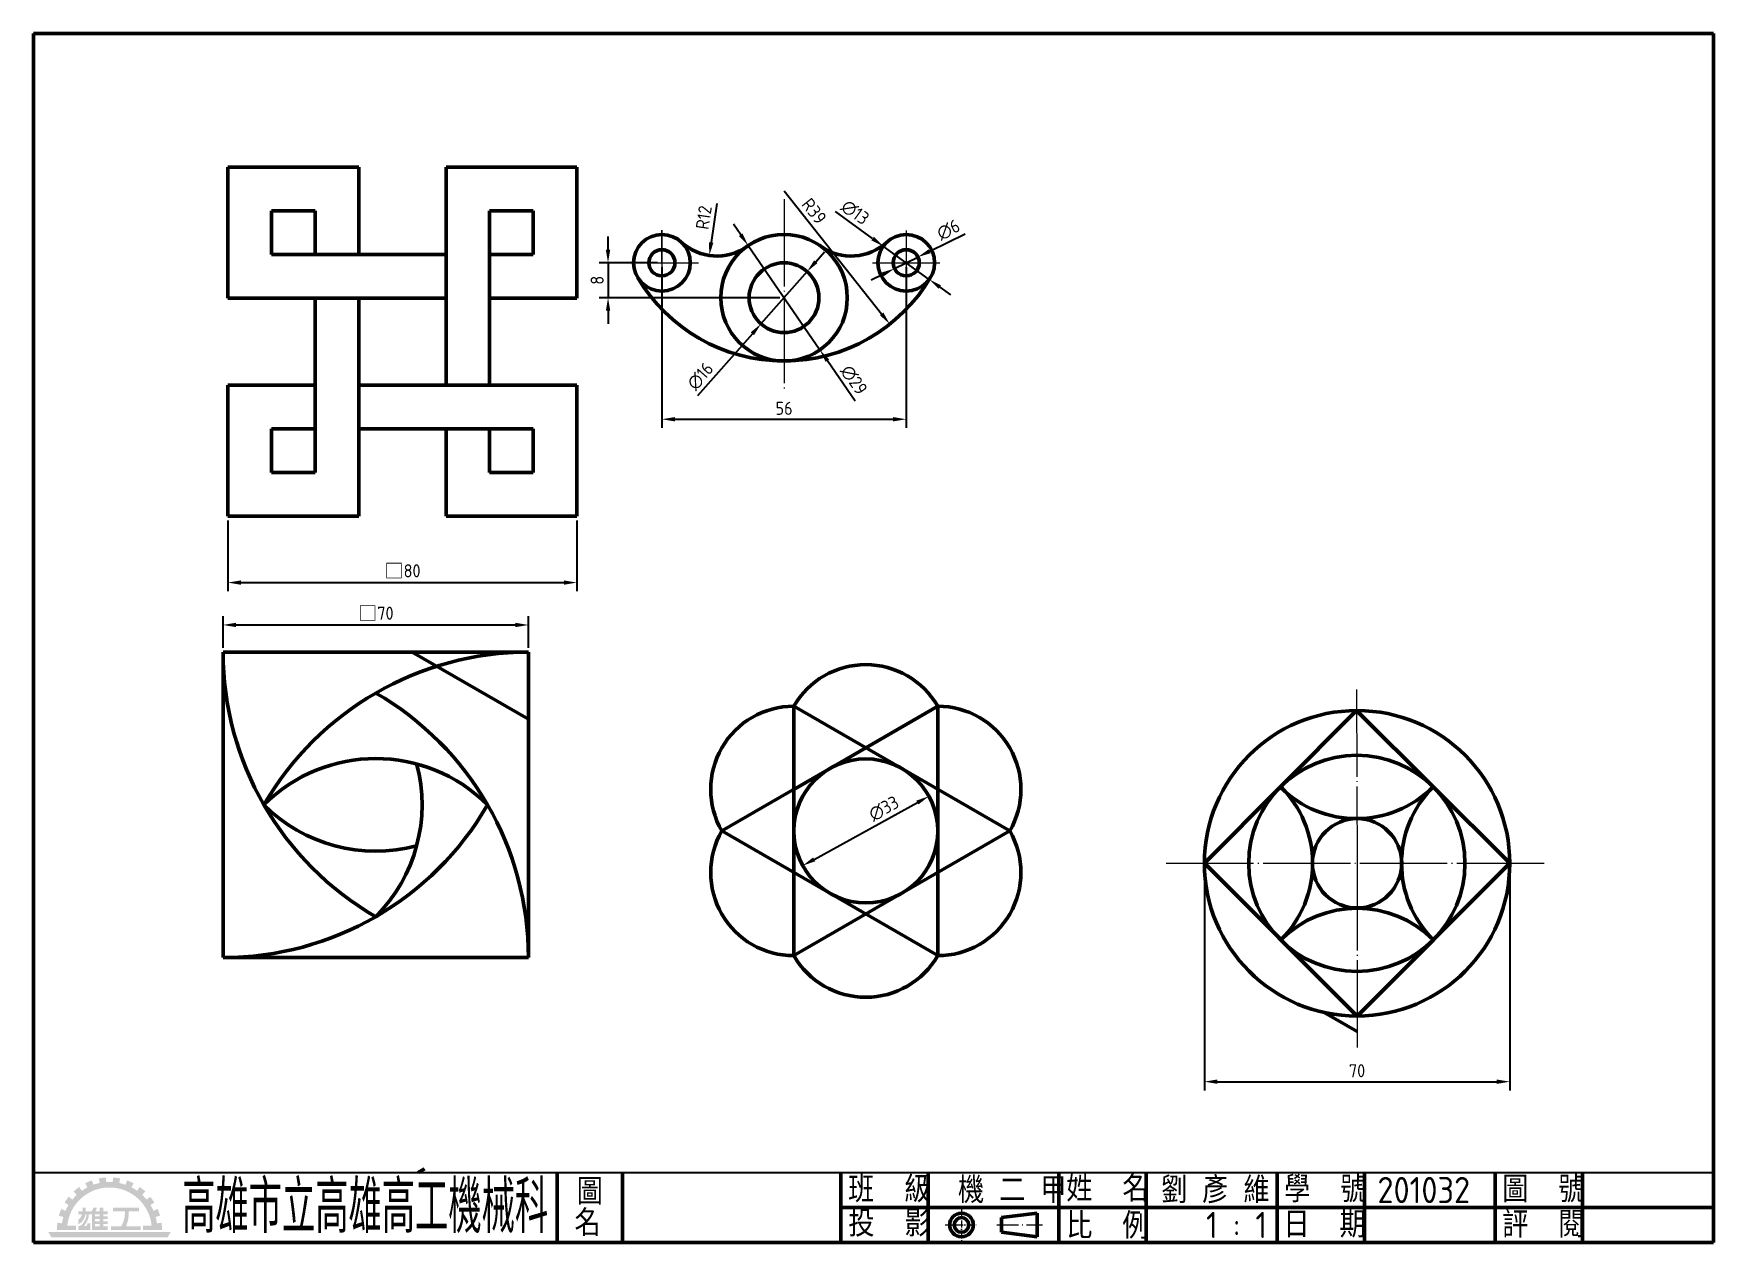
# Model space of a CAD drawing. Extents: x 25 to 410, y 10 to 287.
import ezdxf
from ezdxf.enums import TextEntityAlignment as Align

# ---------------------------------------------------------------- set-up
doc = ezdxf.new("R2010")
doc.units = 0
doc.header["$PDMODE"] = 3
for name, pattern in [('中心線', [22.2, 20, -1, 0.2, -1]), ('中心線5', [6.8, 5, -0.8, 0.2, -0.8]), ('中心線5偏位', [5.1, 2, -0.5, 0.1, -0.5, 2])]:
    doc.linetypes.add(name, pattern=pattern)
doc.layers.get('0').update_dxf_attribs({"linetype": 'CONTINUOUS'})
doc.layers.get('Defpoints').update_dxf_attribs({"linetype": 'CONTINUOUS'})
for name, color, linetype, lineweight in [('中心線層', 2, '中心線', 18), ('尺度線層', 3, 'CONTINUOUS', 18), ('文字層', 6, 'CONTINUOUS', 18), ('輪廓線層', 7, 'CONTINUOUS', 50)]:
    doc.layers.add(name, color=color, linetype=linetype, lineweight=lineweight)
doc.styles.add('CNS', font='isocp.shx', dxfattribs={"bigfont": 'chineset.shx'})
doc.dimstyles.new('CNS', dxfattribs={"dimscale": 0, "dimtxt": 3, "dimasz": 3, "dimexe": 2, "dimexo": 1, "dimgap": 1, "dimtad": 1, "dimdsep": 46, "dimtxsty": 'CNS', "dimcen": 0, "dimclrt": 1, "dimadec": 0, "dimazin": 0, "dimtfac": 1, "dimtmove": 0, "dimatfit": 3, "dimfxl": 1, "dimtolj": 1, "dimtzin": 0, "dimarcsym": 0})
doc.dimstyles.new('CNS$3', dxfattribs={"dimscale": 0, "dimtxt": 3, "dimasz": 3, "dimexe": 2, "dimexo": 1, "dimgap": 1, "dimtad": 1, "dimdsep": 46, "dimtxsty": 'CNS', "dimcen": 0, "dimclrt": 1, "dimadec": 0, "dimazin": 0, "dimtfac": 1, "dimtmove": 0, "dimatfit": 0, "dimfxl": 1, "dimtolj": 1, "dimtzin": 0, "dimarcsym": 0})
doc.dimstyles.new('CNS$4', dxfattribs={"dimscale": 0, "dimtxt": 3, "dimasz": 3, "dimexe": 2, "dimexo": 1, "dimgap": 1, "dimtad": 1, "dimdsep": 46, "dimtxsty": 'CNS', "dimcen": 0, "dimclrt": 1, "dimadec": 0, "dimazin": 0, "dimtfac": 1, "dimtmove": 0, "dimatfit": 0, "dimfxl": 1, "dimtolj": 1, "dimtzin": 0, "dimarcsym": 0})

# ---------------------------------------------------------------- blocks, each defined once
blk = doc.blocks.new('*D0')
at = {"layer": 'Defpoints', "color": 0}
for p in [(69.53, 176.41), (149.53, 176.41), (149.53, 161.2)]:
    blk.add_point(p, dxfattribs=at)
at = {"layer": '尺度線層', "color": 0, "lineweight": -2}
for p, q in [((69.53, 175.41), (69.53, 159.2)), ((149.53, 175.41), (149.53, 159.2)), ((72.53, 161.2), (146.53, 161.2))]:
    blk.add_line(p, q, dxfattribs=at)
at = {"layer": '尺度線層', "color": 0}
for points in [[(72.53, 161.7), (72.53, 160.7), (69.53, 161.2)], [(146.53, 161.7), (146.53, 160.7), (149.53, 161.2)]]:
    blk.add_solid(points, dxfattribs=at)
at = {"layer": '尺度線層', "color": 1, "insert": (109.53, 163.85), "char_height": 3, "attachment_point": 5, "style": 'CNS'}
blk.add_mtext('\\A1;{\\fSimSun|b0|i0|c134|p2;\\H1.0833x;□}80', dxfattribs=at)
blk = doc.blocks.new('*D1')
at = {"layer": 'Defpoints', "color": 0}
for p in [(169, 234.48), (225, 234.48), (225, 198.63)]:
    blk.add_point(p, dxfattribs=at)
at = {"layer": '尺度線層', "color": 0, "lineweight": -2}
for p, q in [((169, 233.48), (169, 196.63)), ((225, 233.48), (225, 196.63)), ((172, 198.63), (222, 198.63))]:
    blk.add_line(p, q, dxfattribs=at)
at = {"layer": '尺度線層', "color": 0}
for points in [[(172, 199.13), (172, 198.13), (169, 198.63)], [(222, 199.13), (222, 198.13), (225, 198.63)]]:
    blk.add_solid(points, dxfattribs=at)
at = {"layer": '尺度線層', "color": 1, "insert": (197, 201.13), "char_height": 3, "attachment_point": 5, "style": 'CNS'}
blk.add_mtext('\\A1;56', dxfattribs=at)
blk = doc.blocks.new('*D4')
at = {"layer": 'Defpoints', "color": 0}
for p in [(230.19, 112.24), (201.28, 96.33)]:
    blk.add_point(p, dxfattribs=at)
at = {"layer": '尺度線層', "color": 0, "lineweight": -2}
blk.add_line((203.91, 97.78), (227.56, 110.8), dxfattribs=at)
at = {"layer": '尺度線層', "color": 0}
for points in [[(227.32, 111.23), (227.8, 110.36), (230.19, 112.24)], [(203.66, 98.22), (204.15, 97.34), (201.28, 96.33)]]:
    blk.add_solid(points, dxfattribs=at)
at = {"layer": '尺度線層', "color": 1, "insert": (219.88, 109.42), "char_height": 3, "attachment_point": 5, "rotation": 28.8204, "style": 'CNS'}
blk.add_mtext('\\A1;∅33', dxfattribs=at)
blk = doc.blocks.new('*D5')
at = {"layer": 'Defpoints', "color": 0}
for p in [(293.33, 96.88), (363.33, 96.88), (363.33, 46.83)]:
    blk.add_point(p, dxfattribs=at)
at = {"layer": '尺度線層', "color": 0, "lineweight": -2}
for p, q in [((293.33, 95.88), (293.33, 44.83)), ((363.33, 95.88), (363.33, 44.83)), ((296.33, 46.83), (360.33, 46.83))]:
    blk.add_line(p, q, dxfattribs=at)
at = {"layer": '尺度線層', "color": 0}
for points in [[(296.33, 47.33), (296.33, 46.33), (293.33, 46.83)], [(360.33, 47.33), (360.33, 46.33), (363.33, 46.83)]]:
    blk.add_solid(points, dxfattribs=at)
at = {"layer": '尺度線層', "color": 1, "insert": (328.33, 49.33), "char_height": 3, "attachment_point": 5, "style": 'CNS'}
blk.add_mtext('\\A1;70', dxfattribs=at)
blk = doc.blocks.new('*D6')
at = {"layer": 'Defpoints', "color": 0}
for p in [(138.42, 151.49), (68.42, 145.26), (138.42, 145.26)]:
    blk.add_point(p, dxfattribs=at)
at = {"layer": '尺度線層', "color": 0, "lineweight": -2}
for p, q in [((68.42, 146.26), (68.42, 153.49)), ((71.42, 151.49), (135.42, 151.49)), ((138.42, 146.26), (138.42, 153.49))]:
    blk.add_line(p, q, dxfattribs=at)
at = {"layer": '尺度線層', "color": 0}
for points in [[(71.42, 151.99), (71.42, 150.99), (68.42, 151.49)], [(135.42, 151.99), (135.42, 150.99), (138.42, 151.49)]]:
    blk.add_solid(points, dxfattribs=at)
at = {"layer": '尺度線層', "color": 1, "insert": (103.42, 154.14), "char_height": 3, "attachment_point": 5, "style": 'CNS'}
blk.add_mtext('\\A1;{\\fSimSun|b0|i0|c134|p2;\\H1.0833x;□}70', dxfattribs=at)
blk = doc.blocks.new('*D7')
at = {"layer": 'Defpoints', "color": 0}
for p in [(219.73, 238.28), (230.27, 230.67)]:
    blk.add_point(p, dxfattribs=at)
at = {"layer": '尺度線層', "color": 0, "lineweight": -2}
for p, q in [((217.3, 240.04), (208.77, 246.2)), ((230.27, 230.67), (219.73, 238.28)), ((232.7, 228.91), (235.13, 227.16))]:
    blk.add_line(p, q, dxfattribs=at)
at = {"layer": '尺度線層', "color": 0}
for points in [[(217.59, 240.45), (217.01, 239.64), (219.73, 238.28)], [(232.99, 229.32), (232.41, 228.51), (230.27, 230.67)]]:
    blk.add_solid(points, dxfattribs=at)
at = {"layer": '尺度線層', "color": 1, "insert": (213.28, 246.03), "char_height": 3, "attachment_point": 5, "rotation": 324.149, "style": 'CNS'}
blk.add_mtext('\\A1;∅13', dxfattribs=at)
blk = doc.blocks.new('*D8')
at = {"layer": 'Defpoints', "color": 0}
for p in [(227.69, 235.8), (222.31, 233.15)]:
    blk.add_point(p, dxfattribs=at)
at = {"layer": '尺度線層', "color": 0, "lineweight": -2}
for p, q in [((230.38, 237.13), (238.49, 241.14)), ((222.31, 233.15), (227.69, 235.8)), ((219.62, 231.82), (216.93, 230.49))]:
    blk.add_line(p, q, dxfattribs=at)
at = {"layer": '尺度線層', "color": 0}
for points in [[(230.16, 237.58), (230.6, 236.68), (227.69, 235.8)], [(219.4, 232.27), (219.84, 231.37), (222.31, 233.15)]]:
    blk.add_solid(points, dxfattribs=at)
at = {"layer": '尺度線層', "color": 1, "insert": (234.67, 242.04), "char_height": 3, "attachment_point": 5, "rotation": 26.2751, "style": 'CNS'}
blk.add_mtext('\\A1;∅6', dxfattribs=at)
blk = doc.blocks.new('*D9')
at = {"layer": 'Defpoints', "color": 0}
for p in [(169, 234.48), (156.66, 226.48), (197, 226.48)]:
    blk.add_point(p, dxfattribs=at)
at = {"layer": '尺度線層', "color": 0, "lineweight": -2}
for p, q in [((156.66, 237.48), (156.66, 240.48)), ((168, 234.48), (154.66, 234.48)), ((156.66, 234.48), (156.66, 226.48)), ((196, 226.48), (154.66, 226.48)), ((156.66, 223.48), (156.66, 220.48))]:
    blk.add_line(p, q, dxfattribs=at)
at = {"layer": '尺度線層', "color": 0}
for points in [[(156.16, 237.48), (157.16, 237.48), (156.66, 234.48)], [(156.16, 223.48), (157.16, 223.48), (156.66, 226.48)]]:
    blk.add_solid(points, dxfattribs=at)
at = {"layer": '尺度線層', "color": 1, "insert": (154.16, 230.48), "char_height": 3, "attachment_point": 5, "rotation": 90, "style": 'CNS'}
blk.add_mtext('\\A1;8', dxfattribs=at)
blk = doc.blocks.new('*D10')
at = {"layer": 'Defpoints', "color": 0}
for p in [(181.59, 248.03), (179.87, 236.16)]:
    blk.add_point(p, dxfattribs=at)
at = {"layer": '尺度線層', "color": 0, "lineweight": -2}
blk.add_line((181.59, 248.03), (180.3, 239.13), dxfattribs=at)
at = {"layer": '尺度線層', "color": 0}
blk.add_solid([(179.8, 239.2), (180.79, 239.06), (179.87, 236.16)], dxfattribs=at)
at = {"layer": '尺度線層', "color": 1, "insert": (178.6, 244.85), "char_height": 3, "attachment_point": 5, "rotation": 81.7535, "style": 'CNS'}
blk.add_mtext('\\A1;R12', dxfattribs=at)
blk = doc.blocks.new('*D11')
at = {"layer": 'Defpoints', "color": 0}
for p in [(197, 250.98), (221.24, 220.42)]:
    blk.add_point(p, dxfattribs=at)
at = {"layer": '尺度線層', "color": 0, "lineweight": -2}
blk.add_line((197, 250.98), (219.37, 222.77), dxfattribs=at)
at = {"layer": '尺度線層', "color": 0}
blk.add_solid([(219.76, 223.08), (218.98, 222.46), (221.24, 220.42)], dxfattribs=at)
at = {"layer": '尺度線層', "color": 1, "insert": (203.89, 246.31), "char_height": 3, "attachment_point": 5, "rotation": 308.426, "style": 'CNS'}
blk.add_mtext('\\A1;R39', dxfattribs=at)
blk = doc.blocks.new('*D12')
at = {"layer": 'Defpoints', "color": 0}
for p in [(202.29, 232.48), (191.71, 220.47)]:
    blk.add_point(p, dxfattribs=at)
at = {"layer": '尺度線層', "color": 0, "lineweight": -2}
for p, q in [((204.27, 234.73), (206.25, 236.98)), ((202.29, 232.48), (191.71, 220.47)), ((189.73, 218.22), (177.2, 204.01))]:
    blk.add_line(p, q, dxfattribs=at)
at = {"layer": '尺度線層', "color": 0}
for points in [[(203.9, 235.06), (204.65, 234.4), (202.29, 232.48)], [(189.35, 218.55), (190.1, 217.89), (191.71, 220.47)]]:
    blk.add_solid(points, dxfattribs=at)
at = {"layer": '尺度線層', "color": 1, "insert": (177.82, 208.49), "char_height": 3, "attachment_point": 5, "rotation": 48.6163, "style": 'CNS'}
blk.add_mtext('\\A1;∅16', dxfattribs=at)
blk = doc.blocks.new('*D13')
at = {"layer": 'Defpoints', "color": 0}
for p in [(188.78, 238.42), (205.22, 214.53)]:
    blk.add_point(p, dxfattribs=at)
at = {"layer": '尺度線層', "color": 0, "lineweight": -2}
for p, q in [((187.08, 240.89), (185.38, 243.36)), ((188.78, 238.42), (205.22, 214.53)), ((206.92, 212.06), (213.28, 202.82))]:
    blk.add_line(p, q, dxfattribs=at)
at = {"layer": '尺度線層', "color": 0}
for points in [[(187.49, 241.18), (186.67, 240.61), (188.78, 238.42)], [(207.33, 212.34), (206.51, 211.78), (205.22, 214.53)]]:
    blk.add_solid(points, dxfattribs=at)
at = {"layer": '尺度線層', "color": 1, "insert": (213.01, 207.62), "char_height": 3, "attachment_point": 5, "rotation": 304.5344, "style": 'CNS'}
blk.add_mtext('\\A1;∅29', dxfattribs=at)

msp = doc.modelspace()

# ---------------------------------------------------------------- hatches: boundary and pattern name
at = {"layer": '文字層'}
h = msp.add_hatch(color=256, dxfattribs=at)
h.paths.add_polyline_path([(47.444, 22.616), (47.93, 23.553, 0.034161), (46.423, 24.208), (46.069, 23.213, 0.034161), (44.626, 23.617), (44.841, 24.651, 0.034161), (43.213, 24.875), (43.141, 23.821, 0.034161), (41.642, 23.821), (41.57, 24.875, 0.034161), (39.942, 24.651), (40.157, 23.617, 0.034161), (38.714, 23.213), (38.36, 24.208, 0.034161), (36.853, 23.553), (37.339, 22.616, 0.034161), (36.058, 21.837), (35.449, 22.699, 0.034161), (34.174, 21.663), (34.895, 20.891, 0.034161), (33.872, 19.795), (33.053, 20.462, 0.034161), (32.105, 19.119), (33.008, 18.571, 0.034161), (32.318, 17.24), (31.35, 17.661, 0.034161), (30.799, 16.112), (31.816, 15.827, 0.034161), (31.511, 14.36), (30.465, 14.504, 0.034161), (30.353, 12.864), (32.676, 12.864), (34.725, 12.864), (34.725, 13.815), (32.723, 13.815, -0.906522), (52.06, 13.815), (50.058, 13.815), (50.058, 12.864), (52.107, 12.864), (54.43, 12.864, 0.034161), (54.318, 14.504), (53.271, 14.36, 0.034161), (52.966, 15.827), (53.983, 16.112, 0.034161), (53.433, 17.661), (52.465, 17.24, 0.034161), (51.775, 18.571), (52.677, 19.119, 0.034161), (51.73, 20.462), (50.911, 19.795, 0.034161), (49.887, 20.891), (50.608, 21.663, 0.034161), (49.334, 22.699), (48.725, 21.837, 0.034161)])
h.paths.add_polyline_path([(56.436, 12.4), (28.347, 12.4), (29.086, 11.133), (55.697, 11.133)])
h.paths.add_polyline_path([(46.772, 16.976, -0.4324623), (46.877, 17.088), (49.129, 17.088), (49.129, 17.933), (43.173, 17.933), (43.173, 17.088), (45.816, 17.088, -0.4062896), (45.922, 16.986, -0.1355675), (45.125, 13.763, -0.2710986), (45.033, 13.709), (42.771, 13.709), (42.771, 12.864), (49.53, 12.864), (49.53, 13.709), (46.349, 13.709, -0.534383), (46.251, 13.855, 0.1140408)], flags=17)
edge = h.paths.add_edge_path(flags=17)
edge.add_line((42.011, 17.088), (40.955, 17.088))
edge.add_line((40.955, 17.088), (40.955, 17.933))
edge.add_line((40.955, 17.933), (40.11, 17.933))
edge.add_line((40.11, 17.933), (40.11, 17.088))
edge.add_line((40.11, 17.088), (39.187, 17.088))
edge.add_arc((36.665, 18.427), 2.855, 332.04919, 350.04876)
edge.add_line((39.477, 17.933), (38.632, 17.933))
edge.add_arc((37.652, 17.916), 0.98, -69.28167, 0.98538, ccw=False)
edge.add_line((37.999, 17), (37.998, 17.088))
edge.add_line((37.998, 17.088), (36.943, 17.088))
edge.add_spline(control_points=[(36.943, 17.088), (36.943, 17.089), (36.958, 17.371), (36.968, 17.652), (36.971, 17.933)], knot_values=[0, 0, 0, 0, 0.0095957, 4.0021691, 4.0021691, 4.0021691, 4.0021691], degree=3, periodic=0)
edge.add_line((36.971, 17.933), (36.204, 17.933))
edge.add_spline(control_points=[(36.204, 17.933), (36.213, 17.666), (36.243, 17.394), (36.228, 17.128)], knot_values=[0, 0, 0, 0, 3.8001495, 3.8001495, 3.8001495, 3.8001495], degree=3, periodic=0)
edge.add_arc((36.185, 17.131), 0.0422, -90, 0.98697, ccw=False)
edge.add_line((36.185, 17.088), (35.253, 17.088))
edge.add_line((35.253, 17.088), (35.253, 16.408))
edge.add_line((35.253, 16.408), (36.057, 16.408))
edge.add_spline(control_points=[(36.057, 16.408), (36.078, 16.332), (35.96, 16.031), (35.732, 15.602), (35.417, 15.324), (35.253, 15.249)], knot_values=[7.3300886, 7.3300886, 7.3300886, 7.3300886, 8.5708359, 11.5701734, 14.1242576, 14.1242576, 14.1242576, 14.1242576], degree=3, periodic=0)
edge.add_line((35.253, 15.249), (35.253, 14.178))
edge.add_spline(control_points=[(35.253, 14.178), (35.487, 14.263), (36.028, 14.577), (36.54, 15.345), (36.803, 16.009), (36.869, 16.352), (36.878, 16.408)], knot_values=[7.2349194, 7.2349194, 7.2349194, 7.2349194, 10.7683339, 15.8632474, 20.0182649, 20.8272028, 20.8272028, 20.8272028, 20.8272028], degree=3, periodic=0)
edge.add_line((36.878, 16.408), (37.154, 16.394))
edge.add_spline(control_points=[(37.154, 16.394), (37.133, 16.054), (36.941, 15.401), (36.475, 14.575), (35.975, 13.884), (35.463, 13.712), (35.253, 13.709)], knot_values=[0, 0, 0, 0, 4.8346594, 9.4113524, 13.5713852, 16.5633311, 16.5633311, 16.5633311, 16.5633311], degree=3, periodic=0)
edge.add_line((35.253, 13.709), (35.253, 12.864))
edge.add_line((35.253, 12.864), (37.998, 12.864))
edge.add_line((37.998, 12.864), (37.998, 14.387))
edge.add_line((37.998, 14.387), (37.389, 14.387))
edge.add_arc((37.389, 14.303), 0.0845, 90, 183.95095)
edge.add_arc((36.676, 14.253), 0.63, -55.81642, 3.95095, ccw=False)
edge.add_line((37.03, 13.732), (36.7, 13.732))
edge.add_arc((36.7, 13.817), 0.0845, 142.65089, 270, ccw=False)
edge.add_spline(control_points=[(36.633, 13.868), (36.798, 14.085), (37.112, 14.583), (37.548, 15.41), (37.643, 16.069), (37.668, 16.408)], knot_values=[0, 0, 0, 0, 3.8826483, 8.339679, 13.167216, 13.167216, 13.167216, 13.167216], degree=3, periodic=0)
edge.add_line((37.668, 16.408), (38.003, 16.408))
edge.add_arc((37.725, 18.151), 1.765, 279.05865, 293.21741)
edge.add_line((38.421, 16.529), (38.421, 12.864))
edge.add_line((38.421, 12.864), (42.011, 12.864))
edge.add_line((42.011, 12.864), (42.011, 13.709))
edge.add_line((42.011, 13.709), (40.955, 13.709))
edge.add_line((40.955, 13.709), (40.955, 14.202))
edge.add_line((40.955, 14.202), (42.011, 14.202))
edge.add_line((42.011, 14.202), (42.011, 14.836))
edge.add_line((42.011, 14.836), (40.955, 14.836))
edge.add_line((40.955, 14.836), (40.955, 15.328))
edge.add_line((40.955, 15.328), (42.011, 15.328))
edge.add_line((42.011, 15.328), (42.011, 15.962))
edge.add_line((42.011, 15.962), (40.955, 15.962))
edge.add_line((40.955, 15.962), (40.955, 16.455))
edge.add_line((40.955, 16.455), (42.011, 16.455))
edge.add_line((42.011, 16.455), (42.011, 17.088))
h.paths.add_polyline_path([(40.11, 16.455), (40.11, 15.962), (39.097, 15.962), (39.097, 16.455)], flags=16)
h.paths.add_polyline_path([(40.11, 15.328), (40.11, 14.836), (39.097, 14.836), (39.097, 15.328)], flags=16)
h.paths.add_polyline_path([(40.11, 14.202), (40.11, 13.709), (39.097, 13.709), (39.097, 14.202)], flags=16)

# ---------------------------------------------------------------- linework, layer by layer
msp.add_line((25, 26), (410, 26))
at = {"layer": '中心線層'}
for p, q in [((196.999, 249.075), (196.999, 204.757)), ((168.999, 234.477), (168.999, 241.992)), ((168.999, 241.992), (168.999, 233.477)), ((224.999, 241.848), (224.999, 233.477)), ((160.811, 234.477), (177.395, 234.477)), ((168.999, 234.477), (168.999, 233.477)), ((217.297, 234.477), (232.668, 234.477)), ((224.999, 234.477), (224.999, 234.477)), ((328.203, 136.702), (328.331, 96.876)), ((284.597, 96.876), (371.798, 96.876)), ((328.331, 96.876), (328.331, 54.344))]:
    msp.add_line(p, q, dxfattribs=at)
at = {"layer": '中心線層', "linetype": '中心線5偏位', "ltscale": 0.8}
for p, q in [((237.67, 17.52), (237.67, 10.434)), ((233.925, 14), (241.256, 14))]:
    msp.add_line(p, q, dxfattribs=at)
at = {"layer": '中心線層', "linetype": '中心線5'}
msp.add_line((245.756, 14), (256.208, 14), dxfattribs=at)
at = {"layer": '輪廓線層', "color": 5}
for p, q in [((410, 287), (25, 287)), ((25, 287), (25, 10)), ((410, 10), (410, 287)), ((25, 10), (410, 10))]:
    msp.add_line(p, q, dxfattribs=at)
at = {"layer": '輪廓線層'}
for p, q in [((69.527, 226.409), (69.527, 256.409)), ((69.527, 256.409), (99.527, 256.409)), ((99.527, 256.409), (99.527, 236.409)), ((119.527, 206.409), (119.527, 256.409)), ((119.527, 256.409), (149.527, 256.409)), ((149.527, 256.409), (149.527, 226.409)), ((79.527, 236.409), (79.527, 246.409)), ((79.527, 246.409), (89.527, 246.409)), ((89.527, 246.409), (89.527, 236.409)), ((129.527, 226.409), (129.527, 246.409)), ((129.527, 246.409), (139.527, 246.409)), ((139.527, 246.409), (139.527, 236.409)), ((119.527, 236.409), (79.527, 236.409)), ((139.527, 236.409), (129.527, 236.409)), ((89.527, 226.409), (69.527, 226.409)), ((89.527, 206.409), (89.527, 226.409)), ((89.527, 226.409), (119.527, 226.409)), ((99.527, 196.409), (99.527, 226.409)), ((149.527, 226.409), (129.527, 226.409)), ((129.527, 206.409), (129.527, 226.409)), ((69.527, 176.409), (69.527, 206.409)), ((69.527, 206.409), (89.527, 206.409)), ((89.527, 206.409), (89.527, 196.409)), ((149.527, 206.409), (99.527, 206.409)), ((149.527, 176.409), (149.527, 206.409)), ((89.527, 196.409), (79.527, 196.409)), ((79.527, 196.409), (79.527, 186.409)), ((89.527, 186.409), (89.527, 196.409)), ((99.527, 176.409), (99.527, 196.409)), ((99.527, 196.409), (119.527, 196.409)), ((119.527, 196.409), (119.527, 176.409)), ((119.527, 196.409), (139.527, 196.409)), ((129.527, 186.409), (129.527, 196.409)), ((139.527, 196.409), (139.527, 186.409)), ((79.527, 186.409), (89.527, 186.409)), ((139.527, 186.409), (129.527, 186.409)), ((69.527, 176.409), (99.527, 176.409)), ((119.527, 176.409), (149.527, 176.409)), ((138.418, 145.258), (68.418, 145.258)), ((68.418, 145.258), (68.418, 75.258)), ((138.418, 129.874), (111.773, 145.258)), ((138.418, 75.258), (138.418, 145.258)), ((232.234, 132.867), (182.734, 104.288)), ((199.234, 75.71), (199.234, 132.867)), ((199.234, 113.815), (232.234, 132.867)), ((199.234, 113.815), (232.234, 132.867)), ((248.734, 104.288), (199.234, 132.867)), ((232.234, 75.71), (232.234, 132.867)), ((328.219, 131.876), (293.331, 96.876)), ((363.331, 96.876), (328.219, 131.876)), ((232.234, 75.71), (182.734, 104.288)), ((199.234, 75.71), (248.734, 104.288)), ((248.734, 104.288), (199.234, 75.71)), ((293.331, 96.876), (328.331, 61.876)), ((328.331, 61.876), (363.331, 96.876)), ((138.418, 78.703), (138.335, 78.655)), ((138.418, 78.703), (138.335, 78.655)), ((68.418, 75.258), (138.418, 75.258)), ((320.758, 62.705), (328.331, 58.333)), ((114.563, 26.825), (113.134, 26)), ((246.862, 15.673), (254.99, 16.709)), ((246.862, 15.673), (246.862, 12.327)), ((254.99, 16.709), (254.99, 11.291)), ((246.862, 12.327), (254.99, 11.291))]:
    msp.add_line(p, q, dxfattribs=at)
at = {"layer": '輪廓線層', "color": 4}
for p, q in [((145, 10), (145, 26)), ((160, 10), (160, 26)), ((210, 10), (210, 26)), ((230, 10), (230, 26)), ((260, 10), (260, 26)), ((280, 10), (280, 26)), ((310, 10), (310, 26)), ((330, 10), (330, 26)), ((360, 10), (360, 26)), ((380, 10), (380, 26)), ((210, 18), (410, 18))]:
    msp.add_line(p, q, dxfattribs=at)
at = {"layer": '輪廓線層'}
for centre, radius in [((168.999, 234.477), 6.5), ((196.999, 226.477), 14.5), ((224.999, 234.477), 6.5), ((168.999, 234.477), 3), ((224.999, 234.477), 3), ((196.999, 226.477), 8), ((328.331, 96.876), 35), ((215.734, 104.288), 16.5), ((328.275, 96.848), 24.769), ((328.331, 96.876), 10.231), ((237.67, 14), 2.709), ((237.67, 14), 1.673)]:
    msp.add_circle(centre, radius, dxfattribs=at)
for centre, radius, start, end in [((181.587, 248.034), 12, 227.12351, 305.56269), ((212.411, 248.034), 12, 234.43731, 312.87649), ((196.999, 250.977), 39, 210.51024, 329.48976), ((138.418, 145.258), 70, 180, 240), ((138.418, 75.258), 70, 90, 150), ((215.734, 123.341), 19.053, 30, 150), ((68.418, 75.258), 70, 0, 60), ((199.234, 113.815), 19.053, 90, 210), ((232.234, 113.815), 19.053, 330, 90), ((103.418, 84.636), 36.235, 45, 135), ((77.796, 110.258), 36.235, 315, 15), ((328.219, 131.876), 24.769, 225.09211, 315.09211), ((293.331, 96.876), 24.808, 315, 45.09211), ((363.331, 96.876), 24.808, 135.09211, 225), ((68.418, 145.258), 70, 270, 330), ((103.418, 135.879), 36.235, 225, 285), ((199.234, 94.762), 19.053, 150, 270), ((232.234, 94.762), 19.053, 270, 30), ((328.331, 61.876), 24.689, 45, 135), ((215.734, 85.236), 19.053, 210, 330)]:
    msp.add_arc(centre, radius, start, end, dxfattribs=at)

# ---------------------------------------------------------------- texts
at = {"layer": '文字層', "style": 'CNS', "width": 0.63661}
msp.add_text('高雄市立高雄高工機械科', height=12, dxfattribs=at).set_placement((59.063, 12.133), (142.937, 12.133), align=Align.FIT)
at = {"layer": '文字層', "style": 'CNS'}
for s, p in [('圖', (149.477, 18.674)), ('班  級', (211.66, 19.175)), ('  機 二 甲', (230, 19)), ('姓  名', (261.674, 19.359)), (' 劉 彥 維', (280, 19)), ('學  號', (311.613, 19.188)), ('201032', (333, 19)), ('圖  號', (361.589, 19.177)), ('名', (148.974, 11.447)), ('投  影', (211.727, 11.323)), ('比  例', (261.676, 10.825)), ('    1 : 1', (280, 11)), ('日  期', (311.444, 11.107)), ('評  閱', (361.602, 11.103))]:
    msp.add_text(s, height=6, dxfattribs=at).set_placement(p)

# ---------------------------------------------------------------- dimensions: what is measured, and where the dimension line sits
at = {"layer": '尺度線層'}
for center, mpoint, picture, middle in [((196.999, 250.977), (221.237, 220.424), '*D11', (201.935, 244.754)), ((181.587, 248.034), (179.865, 236.158), '*D10', (181.073, 244.489))]:
    dim = msp.add_radius_dim(center=center, mpoint=mpoint, dimstyle='CNS$4', override={"dimscale": 1}, dxfattribs=at)
    dim.commit()
    dim.dimension.update_dxf_attribs({"geometry": picture, "text_midpoint": middle, "dimtype": 164})
for p1, p2, picture, middle in [((230.267, 230.67), (219.73, 238.284), '*D7', (211.818, 244.001)), ((188.779, 238.422), (205.219, 214.532), '*D13', (210.949, 206.206)), ((222.309, 233.149), (227.689, 235.805), '*D8', (235.781, 239.8)), ((202.288, 232.479), (191.71, 220.474), '*D12', (179.695, 206.839)), ((201.277, 96.334), (230.19, 112.243), '*D4', (221.083, 107.232))]:
    dim = msp.add_diameter_dim_2p(p1=p1, p2=p2, dimstyle='CNS$3', override={"dimscale": 1}, dxfattribs=at)
    dim.commit()
    dim.dimension.update_dxf_attribs({"geometry": picture, "text_midpoint": middle, "dimtype": 163})
dim = msp.add_linear_dim(base=(156.661, 226.477), p1=(168.999, 234.477), p2=(196.999, 226.477), angle=90, dimstyle='CNS', override={"dimscale": 1}, dxfattribs=at)
dim.commit()
dim.dimension.update_dxf_attribs({"geometry": '*D9', "text_midpoint": (154.161, 230.477)})
for base, p1, p2, picture, middle in [((224.999, 198.626), (168.999, 234.477), (224.999, 234.477), '*D1', (196.999, 201.126)), ((363.331, 46.83), (293.331, 96.876), (363.331, 96.876), '*D5', (328.331, 49.33))]:
    dim = msp.add_linear_dim(base=base, p1=p1, p2=p2, dimstyle='CNS', override={"dimscale": 1}, dxfattribs=at)
    dim.commit()
    dim.dimension.update_dxf_attribs({"geometry": picture, "text_midpoint": middle})
for base, p1, p2, picture, middle in [((149.527, 161.2), (69.527, 176.409), (149.527, 176.409), '*D0', (109.527, 163.852)), ((138.418, 151.49), (68.418, 145.258), (138.418, 145.258), '*D6', (103.418, 154.142))]:
    dim = msp.add_linear_dim(base=base, p1=p1, p2=p2, text='{\\fSimSun|b0|i0|c134|p2;\\H1.0833x;□}<>', dimstyle='CNS', override={"dimscale": 1}, dxfattribs=at)
    dim.commit()
    dim.dimension.update_dxf_attribs({"geometry": picture, "text_midpoint": middle})

doc.saveas('drawing.dxf')
